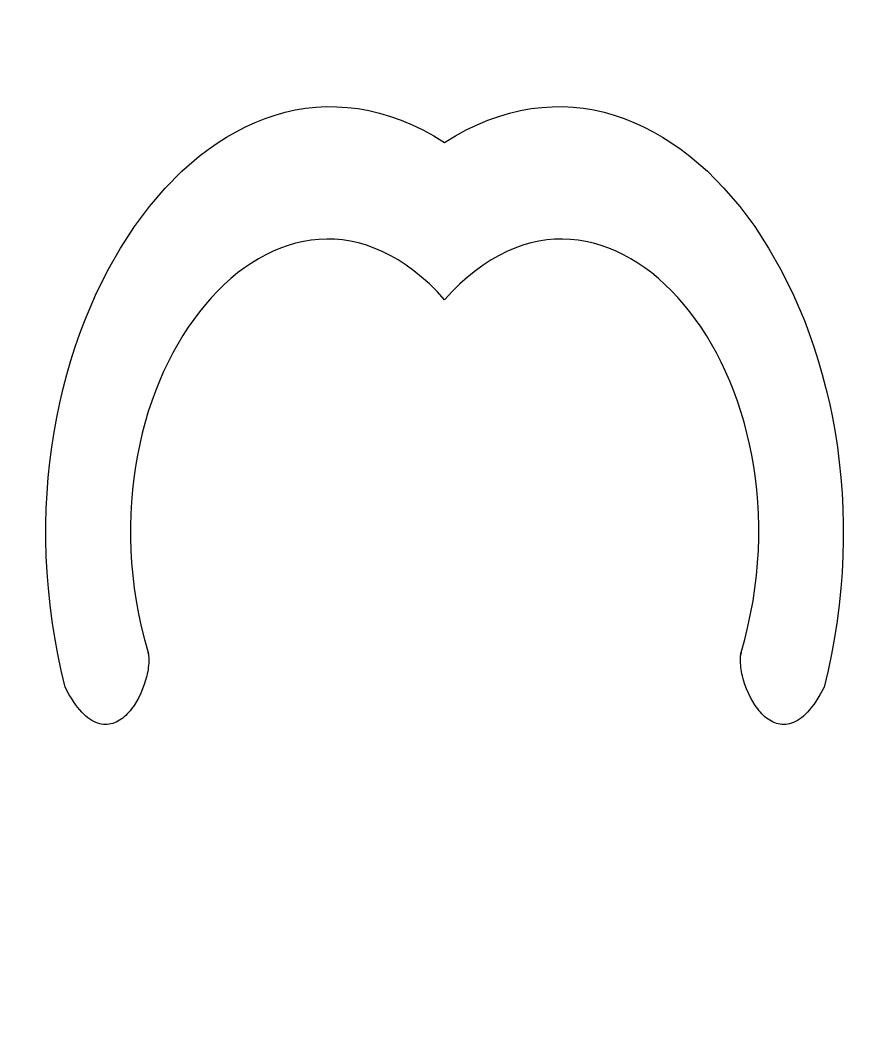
# Model space of a CAD drawing. Header units: centimetres. Extents: x 19.85 to 27, y 2.62 to 9.
# Drawn here: x 22.424 to 23.044, y 5.287 to 6.033 of the extents above; entities that cross this region are included whole.
import ezdxf

# ---------------------------------------------------------------- set-up
doc = ezdxf.new("R2010")
doc.units = ezdxf.units.CM
doc.header["$MEASUREMENT"] = 0
doc.layers.add('layer 1', color=7, linetype='Continuous')

msp = doc.modelspace()

# ---------------------------------------------------------------- linework, layer by layer
at = {"layer": 'layer 1', "color": 250, "lineweight": 30}
for points, knots in [([(26.99842, 2.62034), (26.99842, 2.62034), (19.84833, 2.62034), (19.84833, 2.62034), (19.84833, 2.62034), (19.84833, 2.62034), (19.84833, 9.00077), (19.84833, 9.00077), (19.84833, 9.00077), (19.84833, 9.00077), (26.99978, 9.00077), (26.99978, 9.00077), (26.99978, 9.00077), (26.99978, 9.00077), (26.99978, 2.62034), (26.99978, 2.62034), (26.99978, 2.62034), (26.99978, 2.62034), (26.99842, 2.62034), (26.99842, 2.62034)], [0, 0, 0, 0, 0.166667, 0.166667, 0.166667, 0.166667, 0.333333, 0.333333, 0.333333, 0.333333, 0.5, 0.5, 0.5, 0.5, 0.666667, 0.666667, 0.666667, 0.666667, 1, 1, 1, 1]), ([(22.73729, 5.94277), (22.73729, 5.94277), (22.72927, 5.94767), (22.72927, 5.94767), (22.72927, 5.94767), (22.72927, 5.94767), (22.72127, 5.95205), (22.72127, 5.95205), (22.72127, 5.95205), (22.72127, 5.95205), (22.71326, 5.9559), (22.71326, 5.9559), (22.71326, 5.9559), (22.71326, 5.9559), (22.70526, 5.95926), (22.70526, 5.95926), (22.70526, 5.95926), (22.70526, 5.95926), (22.69728, 5.96212), (22.69728, 5.96212), (22.69728, 5.96212), (22.69728, 5.96212), (22.68932, 5.96449), (22.68932, 5.96449), (22.68932, 5.96449), (22.68932, 5.96449), (22.68139, 5.96638), (22.68139, 5.96638), (22.68139, 5.96638), (22.68139, 5.96638), (22.67349, 5.96779), (22.67349, 5.96779), (22.67349, 5.96779), (22.67349, 5.96779), (22.66563, 5.96874), (22.66563, 5.96874), (22.66563, 5.96874), (22.66563, 5.96874), (22.65782, 5.96923), (22.65782, 5.96923), (22.65782, 5.96923), (22.65782, 5.96923), (22.65005, 5.96928), (22.65005, 5.96928), (22.65005, 5.96928), (22.65005, 5.96928), (22.64234, 5.96888), (22.64234, 5.96888), (22.64234, 5.96888), (22.64234, 5.96888), (22.63468, 5.96805), (22.63468, 5.96805), (22.63468, 5.96805), (22.63468, 5.96805), (22.6271, 5.9668), (22.6271, 5.9668), (22.6271, 5.9668), (22.6271, 5.9668), (22.61959, 5.96512), (22.61959, 5.96512), (22.61959, 5.96512), (22.61959, 5.96512), (22.61215, 5.96304), (22.61215, 5.96304), (22.61215, 5.96304), (22.61215, 5.96304), (22.6048, 5.96056), (22.6048, 5.96056), (22.6048, 5.96056), (22.6048, 5.96056), (22.59754, 5.95768), (22.59754, 5.95768), (22.59754, 5.95768), (22.59754, 5.95768), (22.59038, 5.95443), (22.59038, 5.95443), (22.59038, 5.95443), (22.59038, 5.95443), (22.58332, 5.95079), (22.58332, 5.95079), (22.58332, 5.95079), (22.58332, 5.95079), (22.57636, 5.94679), (22.57636, 5.94679), (22.57636, 5.94679), (22.57636, 5.94679), (22.56951, 5.94242), (22.56951, 5.94242), (22.56951, 5.94242), (22.56951, 5.94242), (22.56277, 5.93771), (22.56277, 5.93771), (22.56277, 5.93771), (22.56277, 5.93771), (22.55617, 5.93265), (22.55617, 5.93265), (22.55617, 5.93265), (22.55617, 5.93265), (22.54335, 5.92153), (22.54335, 5.92153), (22.54335, 5.92153), (22.54335, 5.92153), (22.53109, 5.90913), (22.53109, 5.90913), (22.53109, 5.90913), (22.53109, 5.90913), (22.51942, 5.89551), (22.51942, 5.89551), (22.51942, 5.89551), (22.51942, 5.89551), (22.50841, 5.88075), (22.50841, 5.88075), (22.50841, 5.88075), (22.50841, 5.88075), (22.49809, 5.86489), (22.49809, 5.86489), (22.49809, 5.86489), (22.49809, 5.86489), (22.48852, 5.84802), (22.48852, 5.84802), (22.48852, 5.84802), (22.48852, 5.84802), (22.47971, 5.83019), (22.47971, 5.83019), (22.47971, 5.83019), (22.47971, 5.83019), (22.47175, 5.81147), (22.47175, 5.81147), (22.47175, 5.81147), (22.47175, 5.81147), (22.46809, 5.8018), (22.46809, 5.8018), (22.46809, 5.8018), (22.46809, 5.8018), (22.46466, 5.79193), (22.46466, 5.79193), (22.46466, 5.79193), (22.46466, 5.79193), (22.46146, 5.78186), (22.46146, 5.78186), (22.46146, 5.78186), (22.46146, 5.78186), (22.45849, 5.77161), (22.45849, 5.77161), (22.45849, 5.77161), (22.45849, 5.77161), (22.45576, 5.76119), (22.45576, 5.76119), (22.45576, 5.76119), (22.45576, 5.76119), (22.45328, 5.7506), (22.45328, 5.7506), (22.45328, 5.7506), (22.45328, 5.7506), (22.45105, 5.73985), (22.45105, 5.73985), (22.45105, 5.73985), (22.45105, 5.73985), (22.44908, 5.72895), (22.44908, 5.72895), (22.44908, 5.72895), (22.44908, 5.72895), (22.44737, 5.71791), (22.44737, 5.71791), (22.44737, 5.71791), (22.44737, 5.71791), (22.44594, 5.70674), (22.44594, 5.70674), (22.44594, 5.70674), (22.44594, 5.70674), (22.44477, 5.69544), (22.44477, 5.69544), (22.44477, 5.69544), (22.44477, 5.69544), (22.44388, 5.68402), (22.44388, 5.68402), (22.44388, 5.68402), (22.44388, 5.68402), (22.44329, 5.67249), (22.44329, 5.67249), (22.44329, 5.67249), (22.44329, 5.67249), (22.44298, 5.66086), (22.44298, 5.66086), (22.44298, 5.66086), (22.44298, 5.66086), (22.44297, 5.64914), (22.44297, 5.64914), (22.44297, 5.64914), (22.44297, 5.64914), (22.44326, 5.63732), (22.44326, 5.63732), (22.44326, 5.63732), (22.44326, 5.63732), (22.44387, 5.62544), (22.44387, 5.62544), (22.44387, 5.62544), (22.44387, 5.62544), (22.44479, 5.61348), (22.44479, 5.61348), (22.44479, 5.61348), (22.44479, 5.61348), (22.44603, 5.60146), (22.44603, 5.60146), (22.44603, 5.60146), (22.44603, 5.60146), (22.44759, 5.5894), (22.44759, 5.5894), (22.44759, 5.5894), (22.44759, 5.5894), (22.44948, 5.57727), (22.44948, 5.57727), (22.44948, 5.57727), (22.44948, 5.57727), (22.45171, 5.56512), (22.45171, 5.56512), (22.45171, 5.56512), (22.45171, 5.56512), (22.45428, 5.55294), (22.45428, 5.55294), (22.45428, 5.55294), (22.45428, 5.55294), (22.4572, 5.54072), (22.4572, 5.54072), (22.4572, 5.54072), (22.4572, 5.54072), (22.46026, 5.53508), (22.46026, 5.53508), (22.46026, 5.53508), (22.46026, 5.53508), (22.4618, 5.53253), (22.4618, 5.53253), (22.4618, 5.53253), (22.4618, 5.53253), (22.46333, 5.53015), (22.46333, 5.53015), (22.46333, 5.53015), (22.46333, 5.53015), (22.46486, 5.52794), (22.46486, 5.52794), (22.46486, 5.52794), (22.46486, 5.52794), (22.46638, 5.52592), (22.46638, 5.52592), (22.46638, 5.52592), (22.46638, 5.52592), (22.46791, 5.52405), (22.46791, 5.52405), (22.46791, 5.52405), (22.46791, 5.52405), (22.46942, 5.52234), (22.46942, 5.52234), (22.46942, 5.52234), (22.46942, 5.52234), (22.47093, 5.5208), (22.47093, 5.5208), (22.47093, 5.5208), (22.47093, 5.5208), (22.47244, 5.51939), (22.47244, 5.51939), (22.47244, 5.51939), (22.47244, 5.51939), (22.47393, 5.51815), (22.47393, 5.51815), (22.47393, 5.51815), (22.47393, 5.51815), (22.47542, 5.51705), (22.47542, 5.51705), (22.47542, 5.51705), (22.47542, 5.51705), (22.4769, 5.5161), (22.4769, 5.5161), (22.4769, 5.5161), (22.4769, 5.5161), (22.47837, 5.51528), (22.47837, 5.51528), (22.47837, 5.51528), (22.47837, 5.51528), (22.47982, 5.5146), (22.47982, 5.5146), (22.47982, 5.5146), (22.47982, 5.5146), (22.48127, 5.51404), (22.48127, 5.51404), (22.48127, 5.51404), (22.48127, 5.51404), (22.4827, 5.51362), (22.4827, 5.51362), (22.4827, 5.51362), (22.4827, 5.51362), (22.48412, 5.51332), (22.48412, 5.51332), (22.48412, 5.51332), (22.48412, 5.51332), (22.48552, 5.51314), (22.48552, 5.51314), (22.48552, 5.51314), (22.48552, 5.51314), (22.48691, 5.51308), (22.48691, 5.51308), (22.48691, 5.51308), (22.48691, 5.51308), (22.48827, 5.51312), (22.48827, 5.51312), (22.48827, 5.51312), (22.48827, 5.51312), (22.48963, 5.51327), (22.48963, 5.51327), (22.48963, 5.51327), (22.48963, 5.51327), (22.49096, 5.51353), (22.49096, 5.51353), (22.49096, 5.51353), (22.49096, 5.51353), (22.49227, 5.51389), (22.49227, 5.51389), (22.49227, 5.51389), (22.49227, 5.51389), (22.49356, 5.51434), (22.49356, 5.51434), (22.49356, 5.51434), (22.49356, 5.51434), (22.49483, 5.51489), (22.49483, 5.51489), (22.49483, 5.51489), (22.49483, 5.51489), (22.49608, 5.51553), (22.49608, 5.51553), (22.49608, 5.51553), (22.49608, 5.51553), (22.49731, 5.51624), (22.49731, 5.51624), (22.49731, 5.51624), (22.49731, 5.51624), (22.49851, 5.51704), (22.49851, 5.51704), (22.49851, 5.51704), (22.49851, 5.51704), (22.49969, 5.51792), (22.49969, 5.51792), (22.49969, 5.51792), (22.49969, 5.51792), (22.50083, 5.51887), (22.50083, 5.51887), (22.50083, 5.51887), (22.50083, 5.51887), (22.50196, 5.51989), (22.50196, 5.51989), (22.50196, 5.51989), (22.50196, 5.51989), (22.50306, 5.52098), (22.50306, 5.52098), (22.50306, 5.52098), (22.50306, 5.52098), (22.50413, 5.52213), (22.50413, 5.52213), (22.50413, 5.52213), (22.50413, 5.52213), (22.50517, 5.52334), (22.50517, 5.52334), (22.50517, 5.52334), (22.50517, 5.52334), (22.50618, 5.5246), (22.50618, 5.5246), (22.50618, 5.5246), (22.50618, 5.5246), (22.50809, 5.52727), (22.50809, 5.52727), (22.50809, 5.52727), (22.50809, 5.52727), (22.50989, 5.53011), (22.50989, 5.53011), (22.50989, 5.53011), (22.50989, 5.53011), (22.51154, 5.53309), (22.51154, 5.53309), (22.51154, 5.53309), (22.51154, 5.53309), (22.51304, 5.53618), (22.51304, 5.53618), (22.51304, 5.53618), (22.51304, 5.53618), (22.51438, 5.53935), (22.51438, 5.53935), (22.51438, 5.53935), (22.51438, 5.53935), (22.51557, 5.54257), (22.51557, 5.54257), (22.51557, 5.54257), (22.51557, 5.54257), (22.51659, 5.54581), (22.51659, 5.54581), (22.51659, 5.54581), (22.51659, 5.54581), (22.51744, 5.54903), (22.51744, 5.54903), (22.51744, 5.54903), (22.51744, 5.54903), (22.51779, 5.55062), (22.51779, 5.55062), (22.51779, 5.55062), (22.51779, 5.55062), (22.5181, 5.5522), (22.5181, 5.5522), (22.5181, 5.5522), (22.5181, 5.5522), (22.51836, 5.55377), (22.51836, 5.55377), (22.51836, 5.55377), (22.51836, 5.55377), (22.51857, 5.55531), (22.51857, 5.55531), (22.51857, 5.55531), (22.51857, 5.55531), (22.51873, 5.55682), (22.51873, 5.55682), (22.51873, 5.55682), (22.51873, 5.55682), (22.51884, 5.55831), (22.51884, 5.55831), (22.51884, 5.55831), (22.51884, 5.55831), (22.51889, 5.55977), (22.51889, 5.55977), (22.51889, 5.55977), (22.51889, 5.55977), (22.51891, 5.56118), (22.51891, 5.56118), (22.51891, 5.56118), (22.51891, 5.56118), (22.51886, 5.56254), (22.51886, 5.56254), (22.51886, 5.56254), (22.51886, 5.56254), (22.51876, 5.56388), (22.51876, 5.56388), (22.51876, 5.56388), (22.51876, 5.56388), (22.51869, 5.56452), (22.51869, 5.56452), (22.51869, 5.56452), (22.51869, 5.56452), (22.5186, 5.56516), (22.5186, 5.56516), (22.5186, 5.56516), (22.5186, 5.56516), (22.51839, 5.56638), (22.51839, 5.56638), (22.51839, 5.56638), (22.51839, 5.56638), (22.5186, 5.56516), (22.5186, 5.56516), (22.5186, 5.56516), (22.5186, 5.56516), (22.51851, 5.56577), (22.51851, 5.56577), (22.51851, 5.56577), (22.51851, 5.56577), (22.51839, 5.56638), (22.51839, 5.56638), (22.51839, 5.56638), (22.51839, 5.56638), (22.51574, 5.57592), (22.51574, 5.57592), (22.51574, 5.57592), (22.51574, 5.57592), (22.5134, 5.58544), (22.5134, 5.58544), (22.5134, 5.58544), (22.5134, 5.58544), (22.51137, 5.59493), (22.51137, 5.59493), (22.51137, 5.59493), (22.51137, 5.59493), (22.50964, 5.60438), (22.50964, 5.60438), (22.50964, 5.60438), (22.50964, 5.60438), (22.50822, 5.61378), (22.50822, 5.61378), (22.50822, 5.61378), (22.50822, 5.61378), (22.50708, 5.62312), (22.50708, 5.62312), (22.50708, 5.62312), (22.50708, 5.62312), (22.50623, 5.6324), (22.50623, 5.6324), (22.50623, 5.6324), (22.50623, 5.6324), (22.50567, 5.64162), (22.50567, 5.64162), (22.50567, 5.64162), (22.50567, 5.64162), (22.50538, 5.65075), (22.50538, 5.65075), (22.50538, 5.65075), (22.50538, 5.65075), (22.50535, 5.65981), (22.50535, 5.65981), (22.50535, 5.65981), (22.50535, 5.65981), (22.5056, 5.66876), (22.5056, 5.66876), (22.5056, 5.66876), (22.5056, 5.66876), (22.50609, 5.67762), (22.50609, 5.67762), (22.50609, 5.67762), (22.50609, 5.67762), (22.50684, 5.68638), (22.50684, 5.68638), (22.50684, 5.68638), (22.50684, 5.68638), (22.50783, 5.69503), (22.50783, 5.69503), (22.50783, 5.69503), (22.50783, 5.69503), (22.50906, 5.70355), (22.50906, 5.70355), (22.50906, 5.70355), (22.50906, 5.70355), (22.51052, 5.71194), (22.51052, 5.71194), (22.51052, 5.71194), (22.51052, 5.71194), (22.51221, 5.72021), (22.51221, 5.72021), (22.51221, 5.72021), (22.51221, 5.72021), (22.51413, 5.72833), (22.51413, 5.72833), (22.51413, 5.72833), (22.51413, 5.72833), (22.51625, 5.73631), (22.51625, 5.73631), (22.51625, 5.73631), (22.51625, 5.73631), (22.51858, 5.74413), (22.51858, 5.74413), (22.51858, 5.74413), (22.51858, 5.74413), (22.52111, 5.75179), (22.52111, 5.75179), (22.52111, 5.75179), (22.52111, 5.75179), (22.52386, 5.75928), (22.52386, 5.75928), (22.52386, 5.75928), (22.52386, 5.75928), (22.52679, 5.76659), (22.52679, 5.76659), (22.52679, 5.76659), (22.52679, 5.76659), (22.52989, 5.77372), (22.52989, 5.77372), (22.52989, 5.77372), (22.52989, 5.77372), (22.53318, 5.78066), (22.53318, 5.78066), (22.53318, 5.78066), (22.53318, 5.78066), (22.53665, 5.7874), (22.53665, 5.7874), (22.53665, 5.7874), (22.53665, 5.7874), (22.54028, 5.79393), (22.54028, 5.79393), (22.54028, 5.79393), (22.54028, 5.79393), (22.54407, 5.80026), (22.54407, 5.80026), (22.54407, 5.80026), (22.54407, 5.80026), (22.54802, 5.80637), (22.54802, 5.80637), (22.54802, 5.80637), (22.54802, 5.80637), (22.55211, 5.81225), (22.55211, 5.81225), (22.55211, 5.81225), (22.55211, 5.81225), (22.55634, 5.81789), (22.55634, 5.81789), (22.55634, 5.81789), (22.55634, 5.81789), (22.56072, 5.8233), (22.56072, 5.8233), (22.56072, 5.8233), (22.56072, 5.8233), (22.56523, 5.82845), (22.56523, 5.82845), (22.56523, 5.82845), (22.56523, 5.82845), (22.56986, 5.83335), (22.56986, 5.83335), (22.56986, 5.83335), (22.56986, 5.83335), (22.57462, 5.83799), (22.57462, 5.83799), (22.57462, 5.83799), (22.57462, 5.83799), (22.57947, 5.84237), (22.57947, 5.84237), (22.57947, 5.84237), (22.57947, 5.84237), (22.58444, 5.84647), (22.58444, 5.84647), (22.58444, 5.84647), (22.58444, 5.84647), (22.58951, 5.85027), (22.58951, 5.85027), (22.58951, 5.85027), (22.58951, 5.85027), (22.59468, 5.8538), (22.59468, 5.8538), (22.59468, 5.8538), (22.59468, 5.8538), (22.59994, 5.85702), (22.59994, 5.85702), (22.59994, 5.85702), (22.59994, 5.85702), (22.60527, 5.85995), (22.60527, 5.85995), (22.60527, 5.85995), (22.60527, 5.85995), (22.61069, 5.86255), (22.61069, 5.86255), (22.61069, 5.86255), (22.61069, 5.86255), (22.61618, 5.86485), (22.61618, 5.86485), (22.61618, 5.86485), (22.61618, 5.86485), (22.62174, 5.86681), (22.62174, 5.86681), (22.62174, 5.86681), (22.62174, 5.86681), (22.62734, 5.86844), (22.62734, 5.86844), (22.62734, 5.86844), (22.62734, 5.86844), (22.63301, 5.86973), (22.63301, 5.86973), (22.63301, 5.86973), (22.63301, 5.86973), (22.63872, 5.87068), (22.63872, 5.87068), (22.63872, 5.87068), (22.63872, 5.87068), (22.64448, 5.87127), (22.64448, 5.87127), (22.64448, 5.87127), (22.64448, 5.87127), (22.65027, 5.8715), (22.65027, 5.8715), (22.65027, 5.8715), (22.65027, 5.8715), (22.65609, 5.87136), (22.65609, 5.87136), (22.65609, 5.87136), (22.65609, 5.87136), (22.66193, 5.87084), (22.66193, 5.87084), (22.66193, 5.87084), (22.66193, 5.87084), (22.66779, 5.86994), (22.66779, 5.86994), (22.66779, 5.86994), (22.66779, 5.86994), (22.67366, 5.86865), (22.67366, 5.86865), (22.67366, 5.86865), (22.67366, 5.86865), (22.67954, 5.86697), (22.67954, 5.86697), (22.67954, 5.86697), (22.67954, 5.86697), (22.68541, 5.86488), (22.68541, 5.86488), (22.68541, 5.86488), (22.68541, 5.86488), (22.69129, 5.86238), (22.69129, 5.86238), (22.69129, 5.86238), (22.69129, 5.86238), (22.69714, 5.85946), (22.69714, 5.85946), (22.69714, 5.85946), (22.69714, 5.85946), (22.70299, 5.85612), (22.70299, 5.85612), (22.70299, 5.85612), (22.70299, 5.85612), (22.7088, 5.85234), (22.7088, 5.85234), (22.7088, 5.85234), (22.7088, 5.85234), (22.71458, 5.84812), (22.71458, 5.84812), (22.71458, 5.84812), (22.71458, 5.84812), (22.72033, 5.84346), (22.72033, 5.84346), (22.72033, 5.84346), (22.72033, 5.84346), (22.72604, 5.83834), (22.72604, 5.83834), (22.72604, 5.83834), (22.72604, 5.83834), (22.73169, 5.83276), (22.73169, 5.83276), (22.73169, 5.83276), (22.73169, 5.83276), (22.73729, 5.82671), (22.73729, 5.82671), (22.73729, 5.82671), (22.73729, 5.82671), (22.7429, 5.83276), (22.7429, 5.83276), (22.7429, 5.83276), (22.7429, 5.83276), (22.74855, 5.83834), (22.74855, 5.83834), (22.74855, 5.83834), (22.74855, 5.83834), (22.75425, 5.84346), (22.75425, 5.84346), (22.75425, 5.84346), (22.75425, 5.84346), (22.76001, 5.84812), (22.76001, 5.84812), (22.76001, 5.84812), (22.76001, 5.84812), (22.76578, 5.85234), (22.76578, 5.85234), (22.76578, 5.85234), (22.76578, 5.85234), (22.7716, 5.85612), (22.7716, 5.85612), (22.7716, 5.85612), (22.7716, 5.85612), (22.77744, 5.85946), (22.77744, 5.85946), (22.77744, 5.85946), (22.77744, 5.85946), (22.78329, 5.86238), (22.78329, 5.86238), (22.78329, 5.86238), (22.78329, 5.86238), (22.78917, 5.86488), (22.78917, 5.86488), (22.78917, 5.86488), (22.78917, 5.86488), (22.79504, 5.86697), (22.79504, 5.86697), (22.79504, 5.86697), (22.79504, 5.86697), (22.80092, 5.86865), (22.80092, 5.86865), (22.80092, 5.86865), (22.80092, 5.86865), (22.80679, 5.86994), (22.80679, 5.86994), (22.80679, 5.86994), (22.80679, 5.86994), (22.81265, 5.87084), (22.81265, 5.87084), (22.81265, 5.87084), (22.81265, 5.87084), (22.81849, 5.87136), (22.81849, 5.87136), (22.81849, 5.87136), (22.81849, 5.87136), (22.82432, 5.8715), (22.82432, 5.8715), (22.82432, 5.8715), (22.82432, 5.8715), (22.8301, 5.87127), (22.8301, 5.87127), (22.8301, 5.87127), (22.8301, 5.87127), (22.83586, 5.87068), (22.83586, 5.87068), (22.83586, 5.87068), (22.83586, 5.87068), (22.84157, 5.86973), (22.84157, 5.86973), (22.84157, 5.86973), (22.84157, 5.86973), (22.84724, 5.86844), (22.84724, 5.86844), (22.84724, 5.86844), (22.84724, 5.86844), (22.85285, 5.86681), (22.85285, 5.86681), (22.85285, 5.86681), (22.85285, 5.86681), (22.8584, 5.86485), (22.8584, 5.86485), (22.8584, 5.86485), (22.8584, 5.86485), (22.86389, 5.86255), (22.86389, 5.86255), (22.86389, 5.86255), (22.86389, 5.86255), (22.86931, 5.85995), (22.86931, 5.85995), (22.86931, 5.85995), (22.86931, 5.85995), (22.87465, 5.85702), (22.87465, 5.85702), (22.87465, 5.85702), (22.87465, 5.85702), (22.8799, 5.8538), (22.8799, 5.8538), (22.8799, 5.8538), (22.8799, 5.8538), (22.88507, 5.85027), (22.88507, 5.85027), (22.88507, 5.85027), (22.88507, 5.85027), (22.89014, 5.84647), (22.89014, 5.84647), (22.89014, 5.84647), (22.89014, 5.84647), (22.89511, 5.84237), (22.89511, 5.84237), (22.89511, 5.84237), (22.89511, 5.84237), (22.89997, 5.83799), (22.89997, 5.83799), (22.89997, 5.83799), (22.89997, 5.83799), (22.90472, 5.83335), (22.90472, 5.83335), (22.90472, 5.83335), (22.90472, 5.83335), (22.90936, 5.82845), (22.90936, 5.82845), (22.90936, 5.82845), (22.90936, 5.82845), (22.91386, 5.8233), (22.91386, 5.8233), (22.91386, 5.8233), (22.91386, 5.8233), (22.91823, 5.81789), (22.91823, 5.81789), (22.91823, 5.81789), (22.91823, 5.81789), (22.92247, 5.81225), (22.92247, 5.81225), (22.92247, 5.81225), (22.92247, 5.81225), (22.92657, 5.80637), (22.92657, 5.80637), (22.92657, 5.80637), (22.92657, 5.80637), (22.93052, 5.80026), (22.93052, 5.80026), (22.93052, 5.80026), (22.93052, 5.80026), (22.93431, 5.79393), (22.93431, 5.79393), (22.93431, 5.79393), (22.93431, 5.79393), (22.93793, 5.7874), (22.93793, 5.7874), (22.93793, 5.7874), (22.93793, 5.7874), (22.9414, 5.78066), (22.9414, 5.78066), (22.9414, 5.78066), (22.9414, 5.78066), (22.94469, 5.77372), (22.94469, 5.77372), (22.94469, 5.77372), (22.94469, 5.77372), (22.94779, 5.76659), (22.94779, 5.76659), (22.94779, 5.76659), (22.94779, 5.76659), (22.95072, 5.75928), (22.95072, 5.75928), (22.95072, 5.75928), (22.95072, 5.75928), (22.95346, 5.75179), (22.95346, 5.75179), (22.95346, 5.75179), (22.95346, 5.75179), (22.956, 5.74413), (22.956, 5.74413), (22.956, 5.74413), (22.956, 5.74413), (22.95833, 5.73631), (22.95833, 5.73631), (22.95833, 5.73631), (22.95833, 5.73631), (22.96046, 5.72833), (22.96046, 5.72833), (22.96046, 5.72833), (22.96046, 5.72833), (22.96237, 5.72021), (22.96237, 5.72021), (22.96237, 5.72021), (22.96237, 5.72021), (22.96406, 5.71194), (22.96406, 5.71194), (22.96406, 5.71194), (22.96406, 5.71194), (22.96552, 5.70355), (22.96552, 5.70355), (22.96552, 5.70355), (22.96552, 5.70355), (22.96675, 5.69503), (22.96675, 5.69503), (22.96675, 5.69503), (22.96675, 5.69503), (22.96774, 5.68638), (22.96774, 5.68638), (22.96774, 5.68638), (22.96774, 5.68638), (22.96849, 5.67762), (22.96849, 5.67762), (22.96849, 5.67762), (22.96849, 5.67762), (22.96898, 5.66876), (22.96898, 5.66876), (22.96898, 5.66876), (22.96898, 5.66876), (22.96923, 5.65981), (22.96923, 5.65981), (22.96923, 5.65981), (22.96923, 5.65981), (22.9692, 5.65075), (22.9692, 5.65075), (22.9692, 5.65075), (22.9692, 5.65075), (22.96892, 5.64162), (22.96892, 5.64162), (22.96892, 5.64162), (22.96892, 5.64162), (22.96835, 5.6324), (22.96835, 5.6324), (22.96835, 5.6324), (22.96835, 5.6324), (22.96751, 5.62312), (22.96751, 5.62312), (22.96751, 5.62312), (22.96751, 5.62312), (22.96637, 5.61378), (22.96637, 5.61378), (22.96637, 5.61378), (22.96637, 5.61378), (22.96494, 5.60438), (22.96494, 5.60438), (22.96494, 5.60438), (22.96494, 5.60438), (22.96321, 5.59493), (22.96321, 5.59493), (22.96321, 5.59493), (22.96321, 5.59493), (22.96119, 5.58544), (22.96119, 5.58544), (22.96119, 5.58544), (22.96119, 5.58544), (22.95884, 5.57592), (22.95884, 5.57592), (22.95884, 5.57592), (22.95884, 5.57592), (22.95619, 5.56638), (22.95619, 5.56638), (22.95619, 5.56638), (22.95619, 5.56638), (22.95607, 5.56577), (22.95607, 5.56577), (22.95607, 5.56577), (22.95607, 5.56577), (22.95598, 5.56516), (22.95598, 5.56516), (22.95598, 5.56516), (22.95598, 5.56516), (22.95619, 5.56638), (22.95619, 5.56638), (22.95619, 5.56638), (22.95619, 5.56638), (22.95598, 5.56516), (22.95598, 5.56516), (22.95598, 5.56516), (22.95598, 5.56516), (22.95589, 5.56452), (22.95589, 5.56452), (22.95589, 5.56452), (22.95589, 5.56452), (22.95583, 5.56388), (22.95583, 5.56388), (22.95583, 5.56388), (22.95583, 5.56388), (22.95573, 5.56254), (22.95573, 5.56254), (22.95573, 5.56254), (22.95573, 5.56254), (22.95568, 5.56118), (22.95568, 5.56118), (22.95568, 5.56118), (22.95568, 5.56118), (22.95569, 5.55977), (22.95569, 5.55977), (22.95569, 5.55977), (22.95569, 5.55977), (22.95575, 5.55831), (22.95575, 5.55831), (22.95575, 5.55831), (22.95575, 5.55831), (22.95585, 5.55682), (22.95585, 5.55682), (22.95585, 5.55682), (22.95585, 5.55682), (22.95602, 5.55531), (22.95602, 5.55531), (22.95602, 5.55531), (22.95602, 5.55531), (22.95623, 5.55377), (22.95623, 5.55377), (22.95623, 5.55377), (22.95623, 5.55377), (22.95649, 5.5522), (22.95649, 5.5522), (22.95649, 5.5522), (22.95649, 5.5522), (22.95679, 5.55062), (22.95679, 5.55062), (22.95679, 5.55062), (22.95679, 5.55062), (22.95715, 5.54903), (22.95715, 5.54903), (22.95715, 5.54903), (22.95715, 5.54903), (22.95799, 5.54581), (22.95799, 5.54581), (22.95799, 5.54581), (22.95799, 5.54581), (22.95901, 5.54257), (22.95901, 5.54257), (22.95901, 5.54257), (22.95901, 5.54257), (22.9602, 5.53935), (22.9602, 5.53935), (22.9602, 5.53935), (22.9602, 5.53935), (22.96154, 5.53618), (22.96154, 5.53618), (22.96154, 5.53618), (22.96154, 5.53618), (22.96305, 5.53309), (22.96305, 5.53309), (22.96305, 5.53309), (22.96305, 5.53309), (22.9647, 5.53011), (22.9647, 5.53011), (22.9647, 5.53011), (22.9647, 5.53011), (22.96649, 5.52727), (22.96649, 5.52727), (22.96649, 5.52727), (22.96649, 5.52727), (22.96841, 5.5246), (22.96841, 5.5246), (22.96841, 5.5246), (22.96841, 5.5246), (22.96941, 5.52334), (22.96941, 5.52334), (22.96941, 5.52334), (22.96941, 5.52334), (22.97046, 5.52213), (22.97046, 5.52213), (22.97046, 5.52213), (22.97046, 5.52213), (22.97152, 5.52098), (22.97152, 5.52098), (22.97152, 5.52098), (22.97152, 5.52098), (22.97262, 5.51989), (22.97262, 5.51989), (22.97262, 5.51989), (22.97262, 5.51989), (22.97375, 5.51887), (22.97375, 5.51887), (22.97375, 5.51887), (22.97375, 5.51887), (22.9749, 5.51792), (22.9749, 5.51792), (22.9749, 5.51792), (22.9749, 5.51792), (22.97607, 5.51704), (22.97607, 5.51704), (22.97607, 5.51704), (22.97607, 5.51704), (22.97728, 5.51624), (22.97728, 5.51624), (22.97728, 5.51624), (22.97728, 5.51624), (22.9785, 5.51553), (22.9785, 5.51553), (22.9785, 5.51553), (22.9785, 5.51553), (22.97975, 5.51489), (22.97975, 5.51489), (22.97975, 5.51489), (22.97975, 5.51489), (22.98102, 5.51434), (22.98102, 5.51434), (22.98102, 5.51434), (22.98102, 5.51434), (22.98232, 5.51389), (22.98232, 5.51389), (22.98232, 5.51389), (22.98232, 5.51389), (22.98363, 5.51353), (22.98363, 5.51353), (22.98363, 5.51353), (22.98363, 5.51353), (22.98496, 5.51327), (22.98496, 5.51327), (22.98496, 5.51327), (22.98496, 5.51327), (22.98631, 5.51312), (22.98631, 5.51312), (22.98631, 5.51312), (22.98631, 5.51312), (22.98768, 5.51308), (22.98768, 5.51308), (22.98768, 5.51308), (22.98768, 5.51308), (22.98907, 5.51314), (22.98907, 5.51314), (22.98907, 5.51314), (22.98907, 5.51314), (22.99046, 5.51332), (22.99046, 5.51332), (22.99046, 5.51332), (22.99046, 5.51332), (22.99188, 5.51362), (22.99188, 5.51362), (22.99188, 5.51362), (22.99188, 5.51362), (22.99331, 5.51404), (22.99331, 5.51404), (22.99331, 5.51404), (22.99331, 5.51404), (22.99477, 5.5146), (22.99477, 5.5146), (22.99477, 5.5146), (22.99477, 5.5146), (22.99622, 5.51528), (22.99622, 5.51528), (22.99622, 5.51528), (22.99622, 5.51528), (22.99768, 5.5161), (22.99768, 5.5161), (22.99768, 5.5161), (22.99768, 5.5161), (22.99917, 5.51705), (22.99917, 5.51705), (22.99917, 5.51705), (22.99917, 5.51705), (23.00065, 5.51815), (23.00065, 5.51815), (23.00065, 5.51815), (23.00065, 5.51815), (23.00214, 5.51939), (23.00214, 5.51939), (23.00214, 5.51939), (23.00214, 5.51939), (23.00365, 5.5208), (23.00365, 5.5208), (23.00365, 5.5208), (23.00365, 5.5208), (23.00516, 5.52234), (23.00516, 5.52234), (23.00516, 5.52234), (23.00516, 5.52234), (23.00668, 5.52405), (23.00668, 5.52405), (23.00668, 5.52405), (23.00668, 5.52405), (23.0082, 5.52592), (23.0082, 5.52592), (23.0082, 5.52592), (23.0082, 5.52592), (23.00972, 5.52794), (23.00972, 5.52794), (23.00972, 5.52794), (23.00972, 5.52794), (23.01125, 5.53015), (23.01125, 5.53015), (23.01125, 5.53015), (23.01125, 5.53015), (23.01278, 5.53253), (23.01278, 5.53253), (23.01278, 5.53253), (23.01278, 5.53253), (23.01432, 5.53508), (23.01432, 5.53508), (23.01432, 5.53508), (23.01432, 5.53508), (23.01739, 5.54072), (23.01739, 5.54072), (23.01739, 5.54072), (23.01739, 5.54072), (23.0203, 5.55294), (23.0203, 5.55294), (23.0203, 5.55294), (23.0203, 5.55294), (23.02288, 5.56512), (23.02288, 5.56512), (23.02288, 5.56512), (23.02288, 5.56512), (23.02511, 5.57727), (23.02511, 5.57727), (23.02511, 5.57727), (23.02511, 5.57727), (23.027, 5.5894), (23.027, 5.5894), (23.027, 5.5894), (23.027, 5.5894), (23.02856, 5.60146), (23.02856, 5.60146), (23.02856, 5.60146), (23.02856, 5.60146), (23.0298, 5.61348), (23.0298, 5.61348), (23.0298, 5.61348), (23.0298, 5.61348), (23.03071, 5.62544), (23.03071, 5.62544), (23.03071, 5.62544), (23.03071, 5.62544), (23.03132, 5.63732), (23.03132, 5.63732), (23.03132, 5.63732), (23.03132, 5.63732), (23.03161, 5.64914), (23.03161, 5.64914), (23.03161, 5.64914), (23.03161, 5.64914), (23.0316, 5.66086), (23.0316, 5.66086), (23.0316, 5.66086), (23.0316, 5.66086), (23.03129, 5.67249), (23.03129, 5.67249), (23.03129, 5.67249), (23.03129, 5.67249), (23.0307, 5.68402), (23.0307, 5.68402), (23.0307, 5.68402), (23.0307, 5.68402), (23.02981, 5.69544), (23.02981, 5.69544), (23.02981, 5.69544), (23.02981, 5.69544), (23.02865, 5.70674), (23.02865, 5.70674), (23.02865, 5.70674), (23.02865, 5.70674), (23.02721, 5.71791), (23.02721, 5.71791), (23.02721, 5.71791), (23.02721, 5.71791), (23.02551, 5.72895), (23.02551, 5.72895), (23.02551, 5.72895), (23.02551, 5.72895), (23.02353, 5.73985), (23.02353, 5.73985), (23.02353, 5.73985), (23.02353, 5.73985), (23.02131, 5.7506), (23.02131, 5.7506), (23.02131, 5.7506), (23.02131, 5.7506), (23.01882, 5.76119), (23.01882, 5.76119), (23.01882, 5.76119), (23.01882, 5.76119), (23.0161, 5.77161), (23.0161, 5.77161), (23.0161, 5.77161), (23.0161, 5.77161), (23.01313, 5.78186), (23.01313, 5.78186), (23.01313, 5.78186), (23.01313, 5.78186), (23.00993, 5.79193), (23.00993, 5.79193), (23.00993, 5.79193), (23.00993, 5.79193), (23.0065, 5.8018), (23.0065, 5.8018), (23.0065, 5.8018), (23.0065, 5.8018), (23.00283, 5.81147), (23.00283, 5.81147), (23.00283, 5.81147), (23.00283, 5.81147), (22.99487, 5.83019), (22.99487, 5.83019), (22.99487, 5.83019), (22.99487, 5.83019), (22.98607, 5.84802), (22.98607, 5.84802), (22.98607, 5.84802), (22.98607, 5.84802), (22.97649, 5.86489), (22.97649, 5.86489), (22.97649, 5.86489), (22.97649, 5.86489), (22.96617, 5.88075), (22.96617, 5.88075), (22.96617, 5.88075), (22.96617, 5.88075), (22.95516, 5.89551), (22.95516, 5.89551), (22.95516, 5.89551), (22.95516, 5.89551), (22.9435, 5.90913), (22.9435, 5.90913), (22.9435, 5.90913), (22.9435, 5.90913), (22.93124, 5.92153), (22.93124, 5.92153), (22.93124, 5.92153), (22.93124, 5.92153), (22.91841, 5.93265), (22.91841, 5.93265), (22.91841, 5.93265), (22.91841, 5.93265), (22.91181, 5.93771), (22.91181, 5.93771), (22.91181, 5.93771), (22.91181, 5.93771), (22.90507, 5.94242), (22.90507, 5.94242), (22.90507, 5.94242), (22.90507, 5.94242), (22.89823, 5.94679), (22.89823, 5.94679), (22.89823, 5.94679), (22.89823, 5.94679), (22.89127, 5.95079), (22.89127, 5.95079), (22.89127, 5.95079), (22.89127, 5.95079), (22.8842, 5.95443), (22.8842, 5.95443), (22.8842, 5.95443), (22.8842, 5.95443), (22.87704, 5.95768), (22.87704, 5.95768), (22.87704, 5.95768), (22.87704, 5.95768), (22.86978, 5.96056), (22.86978, 5.96056), (22.86978, 5.96056), (22.86978, 5.96056), (22.86243, 5.96304), (22.86243, 5.96304), (22.86243, 5.96304), (22.86243, 5.96304), (22.85499, 5.96512), (22.85499, 5.96512), (22.85499, 5.96512), (22.85499, 5.96512), (22.84749, 5.9668), (22.84749, 5.9668), (22.84749, 5.9668), (22.84749, 5.9668), (22.8399, 5.96805), (22.8399, 5.96805), (22.8399, 5.96805), (22.8399, 5.96805), (22.83224, 5.96888), (22.83224, 5.96888), (22.83224, 5.96888), (22.83224, 5.96888), (22.82454, 5.96928), (22.82454, 5.96928), (22.82454, 5.96928), (22.82454, 5.96928), (22.81677, 5.96923), (22.81677, 5.96923), (22.81677, 5.96923), (22.81677, 5.96923), (22.80895, 5.96874), (22.80895, 5.96874), (22.80895, 5.96874), (22.80895, 5.96874), (22.80109, 5.96779), (22.80109, 5.96779), (22.80109, 5.96779), (22.80109, 5.96779), (22.7932, 5.96638), (22.7932, 5.96638), (22.7932, 5.96638), (22.7932, 5.96638), (22.78526, 5.96449), (22.78526, 5.96449), (22.78526, 5.96449), (22.78526, 5.96449), (22.7773, 5.96212), (22.7773, 5.96212), (22.7773, 5.96212), (22.7773, 5.96212), (22.76932, 5.95926), (22.76932, 5.95926), (22.76932, 5.95926), (22.76932, 5.95926), (22.76132, 5.9559), (22.76132, 5.9559), (22.76132, 5.9559), (22.76132, 5.9559), (22.75332, 5.95205), (22.75332, 5.95205), (22.75332, 5.95205), (22.75332, 5.95205), (22.74531, 5.94767), (22.74531, 5.94767), (22.74531, 5.94767), (22.74531, 5.94767), (22.73729, 5.94277), (22.73729, 5.94277)], [0, 0, 0, 0, 0.002786, 0.002786, 0.002786, 0.002786, 0.005571, 0.005571, 0.005571, 0.005571, 0.008357, 0.008357, 0.008357, 0.008357, 0.011142, 0.011142, 0.011142, 0.011142, 0.013928, 0.013928, 0.013928, 0.013928, 0.016713, 0.016713, 0.016713, 0.016713, 0.019499, 0.019499, 0.019499, 0.019499, 0.022284, 0.022284, 0.022284, 0.022284, 0.02507, 0.02507, 0.02507, 0.02507, 0.027855, 0.027855, 0.027855, 0.027855, 0.030641, 0.030641, 0.030641, 0.030641, 0.033426, 0.033426, 0.033426, 0.033426, 0.036212, 0.036212, 0.036212, 0.036212, 0.038997, 0.038997, 0.038997, 0.038997, 0.041783, 0.041783, 0.041783, 0.041783, 0.044568, 0.044568, 0.044568, 0.044568, 0.047354, 0.047354, 0.047354, 0.047354, 0.050139, 0.050139, 0.050139, 0.050139, 0.052925, 0.052925, 0.052925, 0.052925, 0.05571, 0.05571, 0.05571, 0.05571, 0.058496, 0.058496, 0.058496, 0.058496, 0.061281, 0.061281, 0.061281, 0.061281, 0.064067, 0.064067, 0.064067, 0.064067, 0.066852, 0.066852, 0.066852, 0.066852, 0.069638, 0.069638, 0.069638, 0.069638, 0.072423, 0.072423, 0.072423, 0.072423, 0.075209, 0.075209, 0.075209, 0.075209, 0.077994, 0.077994, 0.077994, 0.077994, 0.08078, 0.08078, 0.08078, 0.08078, 0.083565, 0.083565, 0.083565, 0.083565, 0.086351, 0.086351, 0.086351, 0.086351, 0.089136, 0.089136, 0.089136, 0.089136, 0.091922, 0.091922, 0.091922, 0.091922, 0.094708, 0.094708, 0.094708, 0.094708, 0.097493, 0.097493, 0.097493, 0.097493, 0.100279, 0.100279, 0.100279, 0.100279, 0.103064, 0.103064, 0.103064, 0.103064, 0.10585, 0.10585, 0.10585, 0.10585, 0.108635, 0.108635, 0.108635, 0.108635, 0.111421, 0.111421, 0.111421, 0.111421, 0.114206, 0.114206, 0.114206, 0.114206, 0.116992, 0.116992, 0.116992, 0.116992, 0.119777, 0.119777, 0.119777, 0.119777, 0.122563, 0.122563, 0.122563, 0.122563, 0.125348, 0.125348, 0.125348, 0.125348, 0.128134, 0.128134, 0.128134, 0.128134, 0.130919, 0.130919, 0.130919, 0.130919, 0.133705, 0.133705, 0.133705, 0.133705, 0.13649, 0.13649, 0.13649, 0.13649, 0.139276, 0.139276, 0.139276, 0.139276, 0.142061, 0.142061, 0.142061, 0.142061, 0.144847, 0.144847, 0.144847, 0.144847, 0.147632, 0.147632, 0.147632, 0.147632, 0.150418, 0.150418, 0.150418, 0.150418, 0.153203, 0.153203, 0.153203, 0.153203, 0.155989, 0.155989, 0.155989, 0.155989, 0.158774, 0.158774, 0.158774, 0.158774, 0.16156, 0.16156, 0.16156, 0.16156, 0.164345, 0.164345, 0.164345, 0.164345, 0.167131, 0.167131, 0.167131, 0.167131, 0.169916, 0.169916, 0.169916, 0.169916, 0.172702, 0.172702, 0.172702, 0.172702, 0.175487, 0.175487, 0.175487, 0.175487, 0.178273, 0.178273, 0.178273, 0.178273, 0.181058, 0.181058, 0.181058, 0.181058, 0.183844, 0.183844, 0.183844, 0.183844, 0.18663, 0.18663, 0.18663, 0.18663, 0.189415, 0.189415, 0.189415, 0.189415, 0.192201, 0.192201, 0.192201, 0.192201, 0.194986, 0.194986, 0.194986, 0.194986, 0.197772, 0.197772, 0.197772, 0.197772, 0.200557, 0.200557, 0.200557, 0.200557, 0.203343, 0.203343, 0.203343, 0.203343, 0.206128, 0.206128, 0.206128, 0.206128, 0.208914, 0.208914, 0.208914, 0.208914, 0.211699, 0.211699, 0.211699, 0.211699, 0.214485, 0.214485, 0.214485, 0.214485, 0.21727, 0.21727, 0.21727, 0.21727, 0.220056, 0.220056, 0.220056, 0.220056, 0.222841, 0.222841, 0.222841, 0.222841, 0.225627, 0.225627, 0.225627, 0.225627, 0.228412, 0.228412, 0.228412, 0.228412, 0.231198, 0.231198, 0.231198, 0.231198, 0.233983, 0.233983, 0.233983, 0.233983, 0.236769, 0.236769, 0.236769, 0.236769, 0.239554, 0.239554, 0.239554, 0.239554, 0.24234, 0.24234, 0.24234, 0.24234, 0.245125, 0.245125, 0.245125, 0.245125, 0.247911, 0.247911, 0.247911, 0.247911, 0.250696, 0.250696, 0.250696, 0.250696, 0.253482, 0.253482, 0.253482, 0.253482, 0.256267, 0.256267, 0.256267, 0.256267, 0.259053, 0.259053, 0.259053, 0.259053, 0.261838, 0.261838, 0.261838, 0.261838, 0.264624, 0.264624, 0.264624, 0.264624, 0.267409, 0.267409, 0.267409, 0.267409, 0.270195, 0.270195, 0.270195, 0.270195, 0.272981, 0.272981, 0.272981, 0.272981, 0.275766, 0.275766, 0.275766, 0.275766, 0.278552, 0.278552, 0.278552, 0.278552, 0.281337, 0.281337, 0.281337, 0.281337, 0.284123, 0.284123, 0.284123, 0.284123, 0.286908, 0.286908, 0.286908, 0.286908, 0.289694, 0.289694, 0.289694, 0.289694, 0.292479, 0.292479, 0.292479, 0.292479, 0.295265, 0.295265, 0.295265, 0.295265, 0.29805, 0.29805, 0.29805, 0.29805, 0.300836, 0.300836, 0.300836, 0.300836, 0.303621, 0.303621, 0.303621, 0.303621, 0.306407, 0.306407, 0.306407, 0.306407, 0.309192, 0.309192, 0.309192, 0.309192, 0.311978, 0.311978, 0.311978, 0.311978, 0.314763, 0.314763, 0.314763, 0.314763, 0.317549, 0.317549, 0.317549, 0.317549, 0.320334, 0.320334, 0.320334, 0.320334, 0.32312, 0.32312, 0.32312, 0.32312, 0.325905, 0.325905, 0.325905, 0.325905, 0.328691, 0.328691, 0.328691, 0.328691, 0.331476, 0.331476, 0.331476, 0.331476, 0.334262, 0.334262, 0.334262, 0.334262, 0.337047, 0.337047, 0.337047, 0.337047, 0.339833, 0.339833, 0.339833, 0.339833, 0.342618, 0.342618, 0.342618, 0.342618, 0.345404, 0.345404, 0.345404, 0.345404, 0.348189, 0.348189, 0.348189, 0.348189, 0.350975, 0.350975, 0.350975, 0.350975, 0.35376, 0.35376, 0.35376, 0.35376, 0.356546, 0.356546, 0.356546, 0.356546, 0.359331, 0.359331, 0.359331, 0.359331, 0.362117, 0.362117, 0.362117, 0.362117, 0.364903, 0.364903, 0.364903, 0.364903, 0.367688, 0.367688, 0.367688, 0.367688, 0.370474, 0.370474, 0.370474, 0.370474, 0.373259, 0.373259, 0.373259, 0.373259, 0.376045, 0.376045, 0.376045, 0.376045, 0.37883, 0.37883, 0.37883, 0.37883, 0.381616, 0.381616, 0.381616, 0.381616, 0.384401, 0.384401, 0.384401, 0.384401, 0.387187, 0.387187, 0.387187, 0.387187, 0.389972, 0.389972, 0.389972, 0.389972, 0.392758, 0.392758, 0.392758, 0.392758, 0.395543, 0.395543, 0.395543, 0.395543, 0.398329, 0.398329, 0.398329, 0.398329, 0.401114, 0.401114, 0.401114, 0.401114, 0.4039, 0.4039, 0.4039, 0.4039, 0.406685, 0.406685, 0.406685, 0.406685, 0.409471, 0.409471, 0.409471, 0.409471, 0.412256, 0.412256, 0.412256, 0.412256, 0.415042, 0.415042, 0.415042, 0.415042, 0.417827, 0.417827, 0.417827, 0.417827, 0.420613, 0.420613, 0.420613, 0.420613, 0.423398, 0.423398, 0.423398, 0.423398, 0.426184, 0.426184, 0.426184, 0.426184, 0.428969, 0.428969, 0.428969, 0.428969, 0.431755, 0.431755, 0.431755, 0.431755, 0.43454, 0.43454, 0.43454, 0.43454, 0.437326, 0.437326, 0.437326, 0.437326, 0.440111, 0.440111, 0.440111, 0.440111, 0.442897, 0.442897, 0.442897, 0.442897, 0.445682, 0.445682, 0.445682, 0.445682, 0.448468, 0.448468, 0.448468, 0.448468, 0.451253, 0.451253, 0.451253, 0.451253, 0.454039, 0.454039, 0.454039, 0.454039, 0.456825, 0.456825, 0.456825, 0.456825, 0.45961, 0.45961, 0.45961, 0.45961, 0.462396, 0.462396, 0.462396, 0.462396, 0.465181, 0.465181, 0.465181, 0.465181, 0.467967, 0.467967, 0.467967, 0.467967, 0.470752, 0.470752, 0.470752, 0.470752, 0.473538, 0.473538, 0.473538, 0.473538, 0.476323, 0.476323, 0.476323, 0.476323, 0.479109, 0.479109, 0.479109, 0.479109, 0.481894, 0.481894, 0.481894, 0.481894, 0.48468, 0.48468, 0.48468, 0.48468, 0.487465, 0.487465, 0.487465, 0.487465, 0.490251, 0.490251, 0.490251, 0.490251, 0.493036, 0.493036, 0.493036, 0.493036, 0.495822, 0.495822, 0.495822, 0.495822, 0.498607, 0.498607, 0.498607, 0.498607, 0.501393, 0.501393, 0.501393, 0.501393, 0.504178, 0.504178, 0.504178, 0.504178, 0.506964, 0.506964, 0.506964, 0.506964, 0.509749, 0.509749, 0.509749, 0.509749, 0.512535, 0.512535, 0.512535, 0.512535, 0.51532, 0.51532, 0.51532, 0.51532, 0.518106, 0.518106, 0.518106, 0.518106, 0.520891, 0.520891, 0.520891, 0.520891, 0.523677, 0.523677, 0.523677, 0.523677, 0.526462, 0.526462, 0.526462, 0.526462, 0.529248, 0.529248, 0.529248, 0.529248, 0.532033, 0.532033, 0.532033, 0.532033, 0.534819, 0.534819, 0.534819, 0.534819, 0.537604, 0.537604, 0.537604, 0.537604, 0.54039, 0.54039, 0.54039, 0.54039, 0.543175, 0.543175, 0.543175, 0.543175, 0.545961, 0.545961, 0.545961, 0.545961, 0.548747, 0.548747, 0.548747, 0.548747, 0.551532, 0.551532, 0.551532, 0.551532, 0.554318, 0.554318, 0.554318, 0.554318, 0.557103, 0.557103, 0.557103, 0.557103, 0.559889, 0.559889, 0.559889, 0.559889, 0.562674, 0.562674, 0.562674, 0.562674, 0.56546, 0.56546, 0.56546, 0.56546, 0.568245, 0.568245, 0.568245, 0.568245, 0.571031, 0.571031, 0.571031, 0.571031, 0.573816, 0.573816, 0.573816, 0.573816, 0.576602, 0.576602, 0.576602, 0.576602, 0.579387, 0.579387, 0.579387, 0.579387, 0.582173, 0.582173, 0.582173, 0.582173, 0.584958, 0.584958, 0.584958, 0.584958, 0.587744, 0.587744, 0.587744, 0.587744, 0.590529, 0.590529, 0.590529, 0.590529, 0.593315, 0.593315, 0.593315, 0.593315, 0.5961, 0.5961, 0.5961, 0.5961, 0.598886, 0.598886, 0.598886, 0.598886, 0.601671, 0.601671, 0.601671, 0.601671, 0.604457, 0.604457, 0.604457, 0.604457, 0.607242, 0.607242, 0.607242, 0.607242, 0.610028, 0.610028, 0.610028, 0.610028, 0.612813, 0.612813, 0.612813, 0.612813, 0.615599, 0.615599, 0.615599, 0.615599, 0.618384, 0.618384, 0.618384, 0.618384, 0.62117, 0.62117, 0.62117, 0.62117, 0.623955, 0.623955, 0.623955, 0.623955, 0.626741, 0.626741, 0.626741, 0.626741, 0.629526, 0.629526, 0.629526, 0.629526, 0.632312, 0.632312, 0.632312, 0.632312, 0.635097, 0.635097, 0.635097, 0.635097, 0.637883, 0.637883, 0.637883, 0.637883, 0.640669, 0.640669, 0.640669, 0.640669, 0.643454, 0.643454, 0.643454, 0.643454, 0.64624, 0.64624, 0.64624, 0.64624, 0.649025, 0.649025, 0.649025, 0.649025, 0.651811, 0.651811, 0.651811, 0.651811, 0.654596, 0.654596, 0.654596, 0.654596, 0.657382, 0.657382, 0.657382, 0.657382, 0.660167, 0.660167, 0.660167, 0.660167, 0.662953, 0.662953, 0.662953, 0.662953, 0.665738, 0.665738, 0.665738, 0.665738, 0.668524, 0.668524, 0.668524, 0.668524, 0.671309, 0.671309, 0.671309, 0.671309, 0.674095, 0.674095, 0.674095, 0.674095, 0.67688, 0.67688, 0.67688, 0.67688, 0.679666, 0.679666, 0.679666, 0.679666, 0.682451, 0.682451, 0.682451, 0.682451, 0.685237, 0.685237, 0.685237, 0.685237, 0.688022, 0.688022, 0.688022, 0.688022, 0.690808, 0.690808, 0.690808, 0.690808, 0.693593, 0.693593, 0.693593, 0.693593, 0.696379, 0.696379, 0.696379, 0.696379, 0.699164, 0.699164, 0.699164, 0.699164, 0.70195, 0.70195, 0.70195, 0.70195, 0.704735, 0.704735, 0.704735, 0.704735, 0.707521, 0.707521, 0.707521, 0.707521, 0.710306, 0.710306, 0.710306, 0.710306, 0.713092, 0.713092, 0.713092, 0.713092, 0.715877, 0.715877, 0.715877, 0.715877, 0.718663, 0.718663, 0.718663, 0.718663, 0.721448, 0.721448, 0.721448, 0.721448, 0.724234, 0.724234, 0.724234, 0.724234, 0.727019, 0.727019, 0.727019, 0.727019, 0.729805, 0.729805, 0.729805, 0.729805, 0.732591, 0.732591, 0.732591, 0.732591, 0.735376, 0.735376, 0.735376, 0.735376, 0.738162, 0.738162, 0.738162, 0.738162, 0.740947, 0.740947, 0.740947, 0.740947, 0.743733, 0.743733, 0.743733, 0.743733, 0.746518, 0.746518, 0.746518, 0.746518, 0.749304, 0.749304, 0.749304, 0.749304, 0.752089, 0.752089, 0.752089, 0.752089, 0.754875, 0.754875, 0.754875, 0.754875, 0.75766, 0.75766, 0.75766, 0.75766, 0.760446, 0.760446, 0.760446, 0.760446, 0.763231, 0.763231, 0.763231, 0.763231, 0.766017, 0.766017, 0.766017, 0.766017, 0.768802, 0.768802, 0.768802, 0.768802, 0.771588, 0.771588, 0.771588, 0.771588, 0.774373, 0.774373, 0.774373, 0.774373, 0.777159, 0.777159, 0.777159, 0.777159, 0.779944, 0.779944, 0.779944, 0.779944, 0.78273, 0.78273, 0.78273, 0.78273, 0.785515, 0.785515, 0.785515, 0.785515, 0.788301, 0.788301, 0.788301, 0.788301, 0.791086, 0.791086, 0.791086, 0.791086, 0.793872, 0.793872, 0.793872, 0.793872, 0.796657, 0.796657, 0.796657, 0.796657, 0.799443, 0.799443, 0.799443, 0.799443, 0.802228, 0.802228, 0.802228, 0.802228, 0.805014, 0.805014, 0.805014, 0.805014, 0.807799, 0.807799, 0.807799, 0.807799, 0.810585, 0.810585, 0.810585, 0.810585, 0.81337, 0.81337, 0.81337, 0.81337, 0.816156, 0.816156, 0.816156, 0.816156, 0.818942, 0.818942, 0.818942, 0.818942, 0.821727, 0.821727, 0.821727, 0.821727, 0.824513, 0.824513, 0.824513, 0.824513, 0.827298, 0.827298, 0.827298, 0.827298, 0.830084, 0.830084, 0.830084, 0.830084, 0.832869, 0.832869, 0.832869, 0.832869, 0.835655, 0.835655, 0.835655, 0.835655, 0.83844, 0.83844, 0.83844, 0.83844, 0.841226, 0.841226, 0.841226, 0.841226, 0.844011, 0.844011, 0.844011, 0.844011, 0.846797, 0.846797, 0.846797, 0.846797, 0.849582, 0.849582, 0.849582, 0.849582, 0.852368, 0.852368, 0.852368, 0.852368, 0.855153, 0.855153, 0.855153, 0.855153, 0.857939, 0.857939, 0.857939, 0.857939, 0.860724, 0.860724, 0.860724, 0.860724, 0.86351, 0.86351, 0.86351, 0.86351, 0.866295, 0.866295, 0.866295, 0.866295, 0.869081, 0.869081, 0.869081, 0.869081, 0.871866, 0.871866, 0.871866, 0.871866, 0.874652, 0.874652, 0.874652, 0.874652, 0.877437, 0.877437, 0.877437, 0.877437, 0.880223, 0.880223, 0.880223, 0.880223, 0.883008, 0.883008, 0.883008, 0.883008, 0.885794, 0.885794, 0.885794, 0.885794, 0.888579, 0.888579, 0.888579, 0.888579, 0.891365, 0.891365, 0.891365, 0.891365, 0.89415, 0.89415, 0.89415, 0.89415, 0.896936, 0.896936, 0.896936, 0.896936, 0.899721, 0.899721, 0.899721, 0.899721, 0.902507, 0.902507, 0.902507, 0.902507, 0.905292, 0.905292, 0.905292, 0.905292, 0.908078, 0.908078, 0.908078, 0.908078, 0.910864, 0.910864, 0.910864, 0.910864, 0.913649, 0.913649, 0.913649, 0.913649, 0.916435, 0.916435, 0.916435, 0.916435, 0.91922, 0.91922, 0.91922, 0.91922, 0.922006, 0.922006, 0.922006, 0.922006, 0.924791, 0.924791, 0.924791, 0.924791, 0.927577, 0.927577, 0.927577, 0.927577, 0.930362, 0.930362, 0.930362, 0.930362, 0.933148, 0.933148, 0.933148, 0.933148, 0.935933, 0.935933, 0.935933, 0.935933, 0.938719, 0.938719, 0.938719, 0.938719, 0.941504, 0.941504, 0.941504, 0.941504, 0.94429, 0.94429, 0.94429, 0.94429, 0.947075, 0.947075, 0.947075, 0.947075, 0.949861, 0.949861, 0.949861, 0.949861, 0.952646, 0.952646, 0.952646, 0.952646, 0.955432, 0.955432, 0.955432, 0.955432, 0.958217, 0.958217, 0.958217, 0.958217, 0.961003, 0.961003, 0.961003, 0.961003, 0.963788, 0.963788, 0.963788, 0.963788, 0.966574, 0.966574, 0.966574, 0.966574, 0.969359, 0.969359, 0.969359, 0.969359, 0.972145, 0.972145, 0.972145, 0.972145, 0.97493, 0.97493, 0.97493, 0.97493, 0.977716, 0.977716, 0.977716, 0.977716, 0.980501, 0.980501, 0.980501, 0.980501, 0.983287, 0.983287, 0.983287, 0.983287, 0.986072, 0.986072, 0.986072, 0.986072, 0.988858, 0.988858, 0.988858, 0.988858, 0.991643, 0.991643, 0.991643, 0.991643, 0.994429, 0.994429, 0.994429, 0.994429, 1, 1, 1, 1])]:
    msp.add_open_spline(points, degree=3, knots=knots, dxfattribs=at)

doc.saveas('drawing.dxf')
